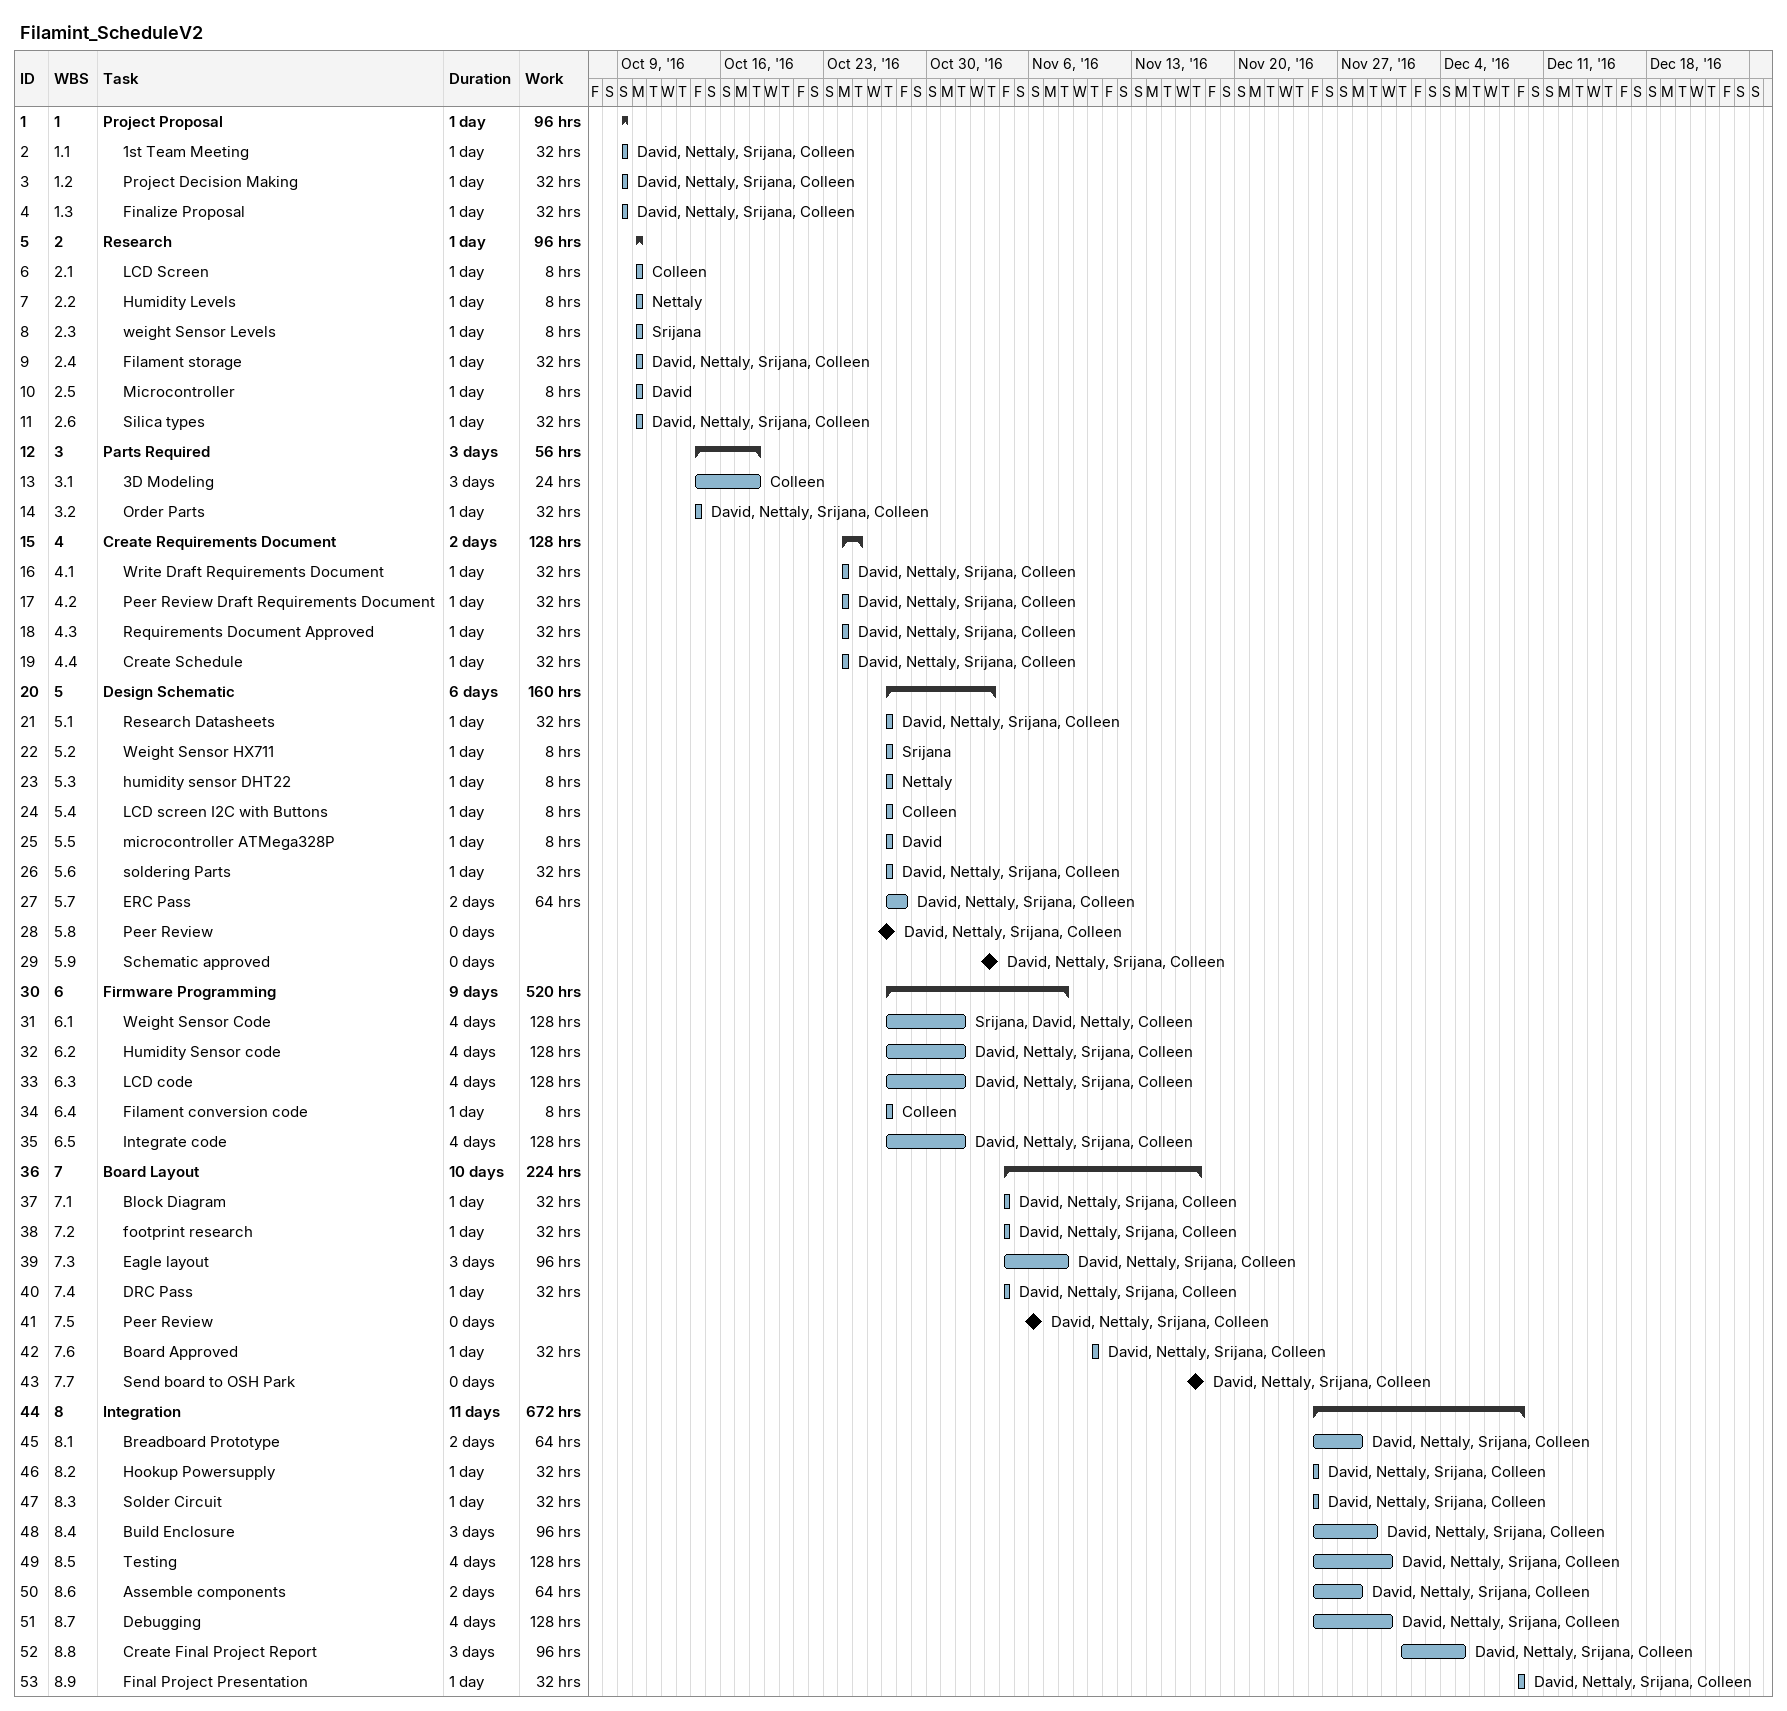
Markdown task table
Filamint_ScheduleV2

| ID | WBS | Task | Duration | Start | Finish | Resources | Work (h) |
|---|---|---|---|---|---|---|---|
| 1 | 1 | **Project Proposal** | 1d | 2016-10-09 | 2016-10-09 |  | 96 |
| 2 | 1.1 | 1st Team Meeting | 1d | 2016-10-09 | 2016-10-09 | David, Nettaly, Srijana, Colleen | 32 |
| 3 | 1.2 | Project Decision Making | 1d | 2016-10-09 | 2016-10-09 | David, Nettaly, Srijana, Colleen | 32 |
| 4 | 1.3 | Finalize Proposal | 1d | 2016-10-09 | 2016-10-09 | David, Nettaly, Srijana, Colleen | 32 |
| 5 | 2 | **Research** | 1d | 2016-10-10 | 2016-10-10 |  | 96 |
| 6 | 2.1 | LCD Screen | 1d | 2016-10-10 | 2016-10-10 | Colleen | 8 |
| 7 | 2.2 | Humidity Levels | 1d | 2016-10-10 | 2016-10-10 | Nettaly | 8 |
| 8 | 2.3 | weight Sensor Levels | 1d | 2016-10-10 | 2016-10-10 | Srijana | 8 |
| 9 | 2.4 | Filament storage | 1d | 2016-10-10 | 2016-10-10 | David, Nettaly, Srijana, Colleen | 32 |
| 10 | 2.5 | Microcontroller | 1d | 2016-10-10 | 2016-10-10 | David | 8 |
| 11 | 2.6 | Silica types | 1d | 2016-10-10 | 2016-10-10 | David, Nettaly, Srijana, Colleen | 32 |
| 12 | 3 | **Parts Required** | 3d | 2016-10-14 | 2016-10-18 |  | 56 |
| 13 | 3.1 | 3D Modeling | 3d | 2016-10-14 | 2016-10-18 | Colleen | 24 |
| 14 | 3.2 | Order Parts | 1d | 2016-10-14 | 2016-10-14 | David, Nettaly, Srijana, Colleen | 32 |
| 15 | 4 | **Create Requirements Document** | 2d | 2016-10-24 | 2016-10-25 |  | 128 |
| 16 | 4.1 | Write Draft Requirements Document | 1d | 2016-10-24 | 2016-10-24 | David, Nettaly, Srijana, Colleen | 32 |
| 17 | 4.2 | Peer Review Draft Requirements Document | 1d | 2016-10-24 | 2016-10-24 | David, Nettaly, Srijana, Colleen | 32 |
| 18 | 4.3 | Requirements Document Approved | 1d | 2016-10-24 | 2016-10-24 | David, Nettaly, Srijana, Colleen | 32 |
| 19 | 4.4 | Create Schedule | 1d | 2016-10-24 | 2016-10-24 | David, Nettaly, Srijana, Colleen | 32 |
| 20 | 5 | **Design Schematic** | 6d | 2016-10-27 | 2016-11-03 |  | 160 |
| 21 | 5.1 | Research Datasheets | 1d | 2016-10-27 | 2016-10-27 | David, Nettaly, Srijana, Colleen | 32 |
| 22 | 5.2 | Weight Sensor HX711 | 1d | 2016-10-27 | 2016-10-27 | Srijana | 8 |
| 23 | 5.3 | humidity sensor DHT22 | 1d | 2016-10-27 | 2016-10-27 | Nettaly | 8 |
| 24 | 5.4 | LCD screen I2C with Buttons | 1d | 2016-10-27 | 2016-10-27 | Colleen | 8 |
| 25 | 5.5 | microcontroller ATMega328P | 1d | 2016-10-27 | 2016-10-27 | David | 8 |
| 26 | 5.6 | soldering Parts | 1d | 2016-10-27 | 2016-10-27 | David, Nettaly, Srijana, Colleen | 32 |
| 27 | 5.7 | ERC Pass | 2d | 2016-10-27 | 2016-10-28 | David, Nettaly, Srijana, Colleen | 64 |
| 28 | 5.8 | Peer Review | 0d | 2016-10-27 | 2016-10-27 | David, Nettaly, Srijana, Colleen |  |
| 29 | 5.9 | Schematic approved | 0d | 2016-11-03 | 2016-11-03 | David, Nettaly, Srijana, Colleen |  |
| 30 | 6 | **Firmware Programming** | 9d | 2016-10-27 | 2016-11-08 |  | 520 |
| 31 | 6.1 | Weight Sensor Code | 4d | 2016-10-27 | 2016-11-01 | Srijana, David, Nettaly, Colleen | 128 |
| 32 | 6.2 | Humidity Sensor code | 4d | 2016-10-27 | 2016-11-01 | David, Nettaly, Srijana, Colleen | 128 |
| 33 | 6.3 | LCD code | 4d | 2016-10-27 | 2016-11-01 | David, Nettaly, Srijana, Colleen | 128 |
| 34 | 6.4 | Filament conversion code | 1d | 2016-10-27 | 2016-10-27 | Colleen | 8 |
| 35 | 6.5 | Integrate code | 4d | 2016-10-27 | 2016-11-01 | David, Nettaly, Srijana, Colleen | 128 |
| 36 | 7 | **Board Layout** | 10d | 2016-11-04 | 2016-11-17 |  | 224 |
| 37 | 7.1 | Block Diagram | 1d | 2016-11-04 | 2016-11-04 | David, Nettaly, Srijana, Colleen | 32 |
| 38 | 7.2 | footprint research | 1d | 2016-11-04 | 2016-11-04 | David, Nettaly, Srijana, Colleen | 32 |
| 39 | 7.3 | Eagle layout | 3d | 2016-11-04 | 2016-11-08 | David, Nettaly, Srijana, Colleen | 96 |
| 40 | 7.4 | DRC Pass | 1d | 2016-11-04 | 2016-11-04 | David, Nettaly, Srijana, Colleen | 32 |
| 41 | 7.5 | Peer Review | 0d | 2016-11-06 | 2016-11-06 | David, Nettaly, Srijana, Colleen |  |
| 42 | 7.6 | Board Approved | 1d | 2016-11-10 | 2016-11-10 | David, Nettaly, Srijana, Colleen | 32 |
| 43 | 7.7 | Send board to OSH Park | 0d | 2016-11-17 | 2016-11-17 | David, Nettaly, Srijana, Colleen |  |
| 44 | 8 | **Integration** | 11d | 2016-11-25 | 2016-12-09 |  | 672 |
| 45 | 8.1 | Breadboard Prototype | 2d | 2016-11-25 | 2016-11-28 | David, Nettaly, Srijana, Colleen | 64 |
| 46 | 8.2 | Hookup Powersupply | 1d | 2016-11-25 | 2016-11-25 | David, Nettaly, Srijana, Colleen | 32 |
| 47 | 8.3 | Solder Circuit | 1d | 2016-11-25 | 2016-11-25 | David, Nettaly, Srijana, Colleen | 32 |
| 48 | 8.4 | Build Enclosure | 3d | 2016-11-25 | 2016-11-29 | David, Nettaly, Srijana, Colleen | 96 |
| 49 | 8.5 | Testing | 4d | 2016-11-25 | 2016-11-30 | David, Nettaly, Srijana, Colleen | 128 |
| 50 | 8.6 | Assemble components | 2d | 2016-11-25 | 2016-11-28 | David, Nettaly, Srijana, Colleen | 64 |
| 51 | 8.7 | Debugging | 4d | 2016-11-25 | 2016-11-30 | David, Nettaly, Srijana, Colleen | 128 |
| 52 | 8.8 | Create Final Project Report | 3d | 2016-12-01 | 2016-12-05 | David, Nettaly, Srijana, Colleen | 96 |
| 53 | 8.9 | Final Project Presentation | 1d | 2016-12-09 | 2016-12-09 | David, Nettaly, Srijana, Colleen | 32 |
